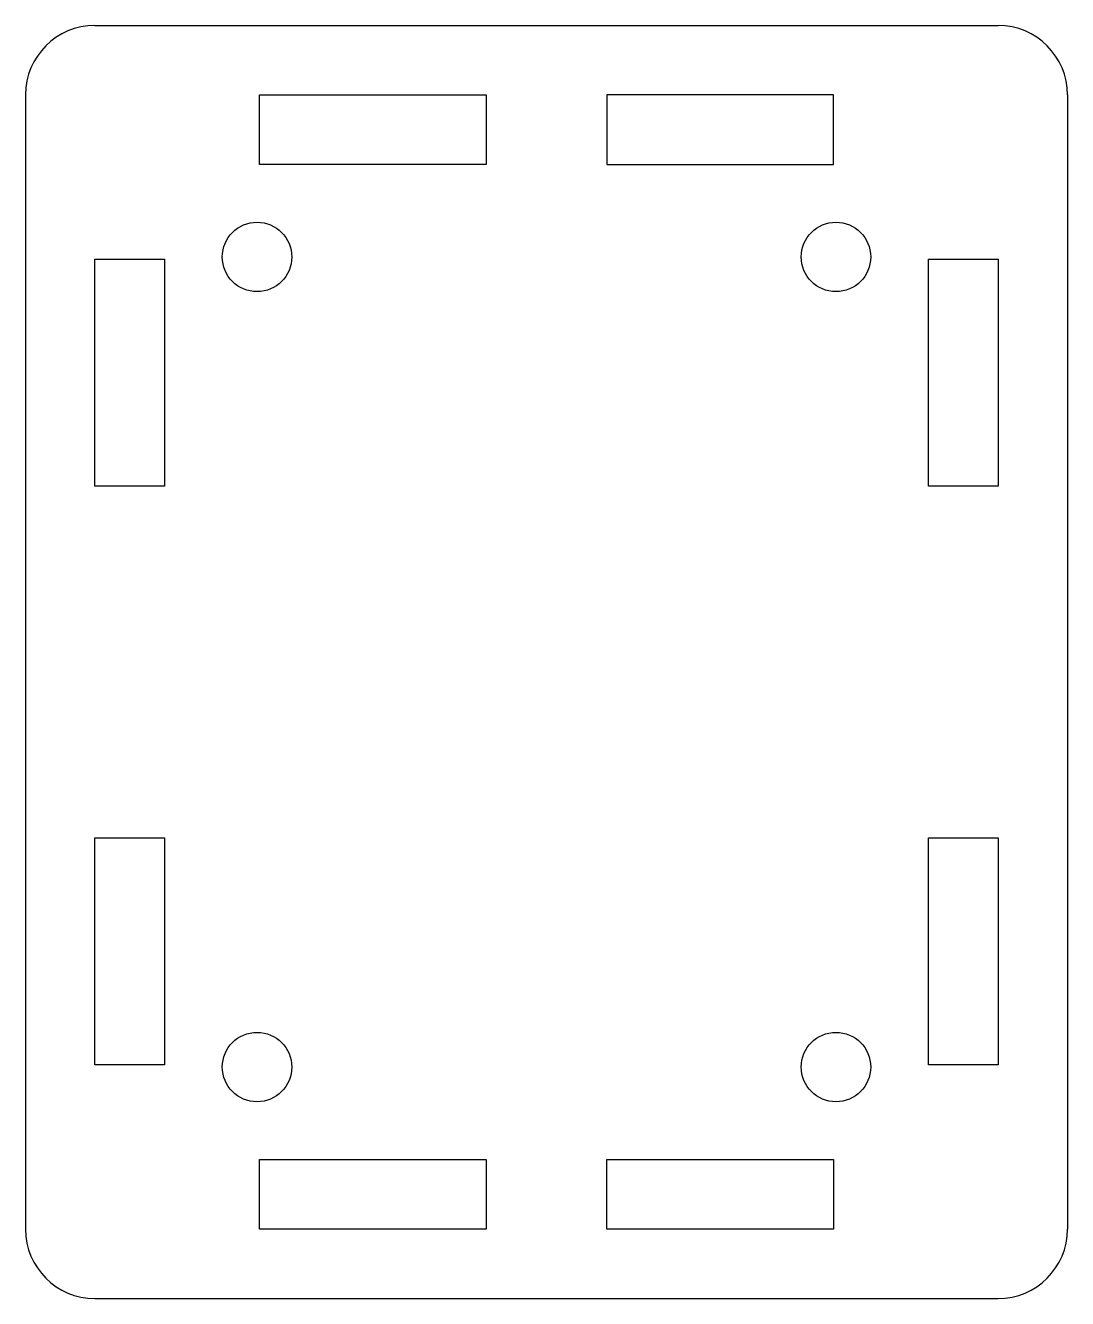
# Model space of a CAD drawing. Extents: x 0 to 45, y -6 to 49.
import ezdxf

# ---------------------------------------------------------------- set-up
doc = ezdxf.new("R2010")
doc.units = 0
doc.layers.get('0').update_dxf_attribs({"linetype": 'continuous'})

# ---------------------------------------------------------------- blocks, each defined once
blk = doc.blocks.new('FILLET')
at = {"color": 0}
for p, q in [((3, 49), (42, 49)), ((0, 46), (0, -3)), ((10.1, 46), (19.9, 46)), ((10.1, 43), (10.1, 46)), ((19.9, 46), (19.9, 43)), ((34.9, 46), (25.1, 46)), ((25.1, 46), (25.1, 43)), ((34.9, 43), (34.9, 46)), ((45, 46), (45, -3)), ((19.9, 43), (10.1, 43)), ((25.1, 43), (34.9, 43)), ((3, 38.9), (6, 38.9)), ((3, 29.1), (3, 38.9)), ((6, 38.9), (6, 29.1)), ((39, 38.9), (42, 38.9)), ((39, 29.1), (39, 38.9)), ((42, 38.9), (42, 29.1)), ((6, 29.1), (3, 29.1)), ((42, 29.1), (39, 29.1)), ((3, 13.9), (6, 13.9)), ((3, 4.1), (3, 13.9)), ((6, 13.9), (6, 4.1)), ((39, 13.9), (42, 13.9)), ((39, 4.1), (39, 13.9)), ((42, 13.9), (42, 4.1)), ((6, 4.1), (3, 4.1)), ((42, 4.1), (39, 4.1)), ((10.1, -3), (10.1, 0)), ((25.1, -3), (25.1, 0)), ((25.1, 0), (34.9, 0)), ((34.9, 0), (34.9, -3)), ((10.1, 0), (19.9, 0)), ((19.9, 0), (19.9, -3)), ((19.9, -3), (10.1, -3)), ((34.9, -3), (25.1, -3)), ((3, -6), (42, -6))]:
    blk.add_line(p, q, dxfattribs=at)
for centre in [(10, 39), (35, 39), (10, 4), (35, 4)]:
    blk.add_circle(centre, 1.5, dxfattribs=at)
for centre, start, end in [((3, 46), 90, -180), ((42, 46), 0, 90), ((3, -3), -180, -90), ((42, -3), -90, 0)]:
    blk.add_arc(centre, 3, start, end, dxfattribs=at)

msp = doc.modelspace()

# ---------------------------------------------------------------- block references
at = {"color": 0}
msp.add_blockref('FILLET', (0, 0), dxfattribs=at)

doc.saveas('drawing.dxf')
